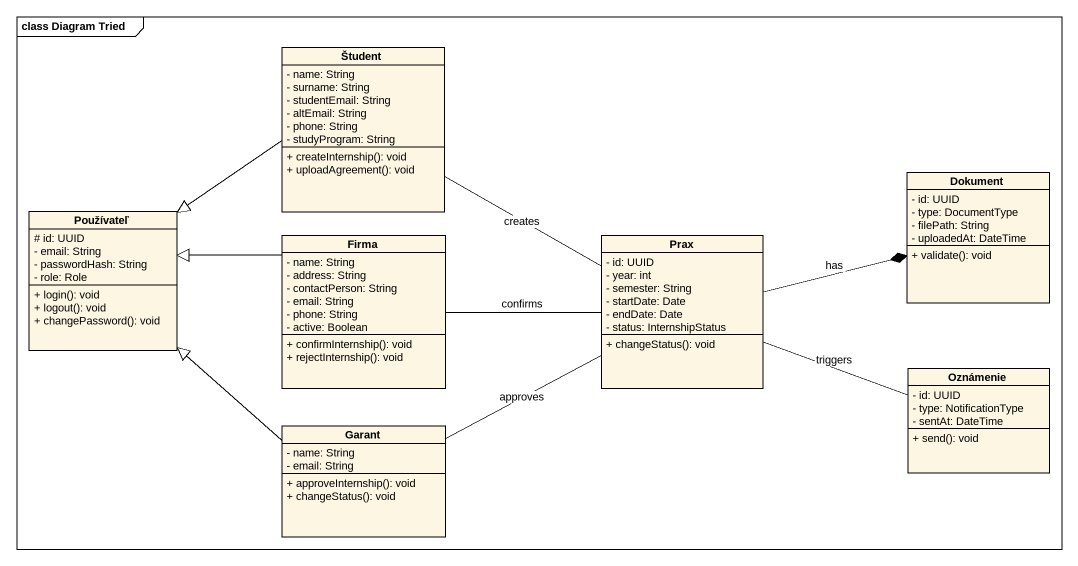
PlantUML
@startuml
mainframe class Diagram Tried
hide circle
hide empty members
skinparam classAttributeIconSize 0
class Študent {
  - name: String
  - surname: String
  - studentEmail: String
  - altEmail: String
  - phone: String
  - studyProgram: String
  + createInternship(): void
  + uploadAgreement(): void
}
class Dokument {
  - id: UUID
  - type: DocumentType
  - filePath: String
  - uploadedAt: DateTime
  + validate(): void
}
class Používateľ {
  # id: UUID
  - email: String
  - passwordHash: String
  - role: Role
  + login(): void
  + logout(): void
  + changePassword(): void
}
class Firma {
  - name: String
  - address: String
  - contactPerson: String
  - email: String
  - phone: String
  - active: Boolean
  + confirmInternship(): void
  + rejectInternship(): void
}
class Prax {
  - id: UUID
  - year: int
  - semester: String
  - startDate: Date
  - endDate: Date
  - status: InternshipStatus
  + changeStatus(): void
}
class Oznámenie {
  - id: UUID
  - type: NotificationType
  - sentAt: DateTime
  + send(): void
}
class Garant {
  - name: String
  - email: String
  + approveInternship(): void
  + changeStatus(): void
}
Študent -left-|> Používateľ
Študent -right- Prax : creates
Firma -left-|> Používateľ
Firma -right- Prax : confirms
Prax -right-* Dokument : has
Prax -right- Oznámenie : triggers
Garant -up-|> Používateľ
Garant -right- Prax : approves
@enduml
